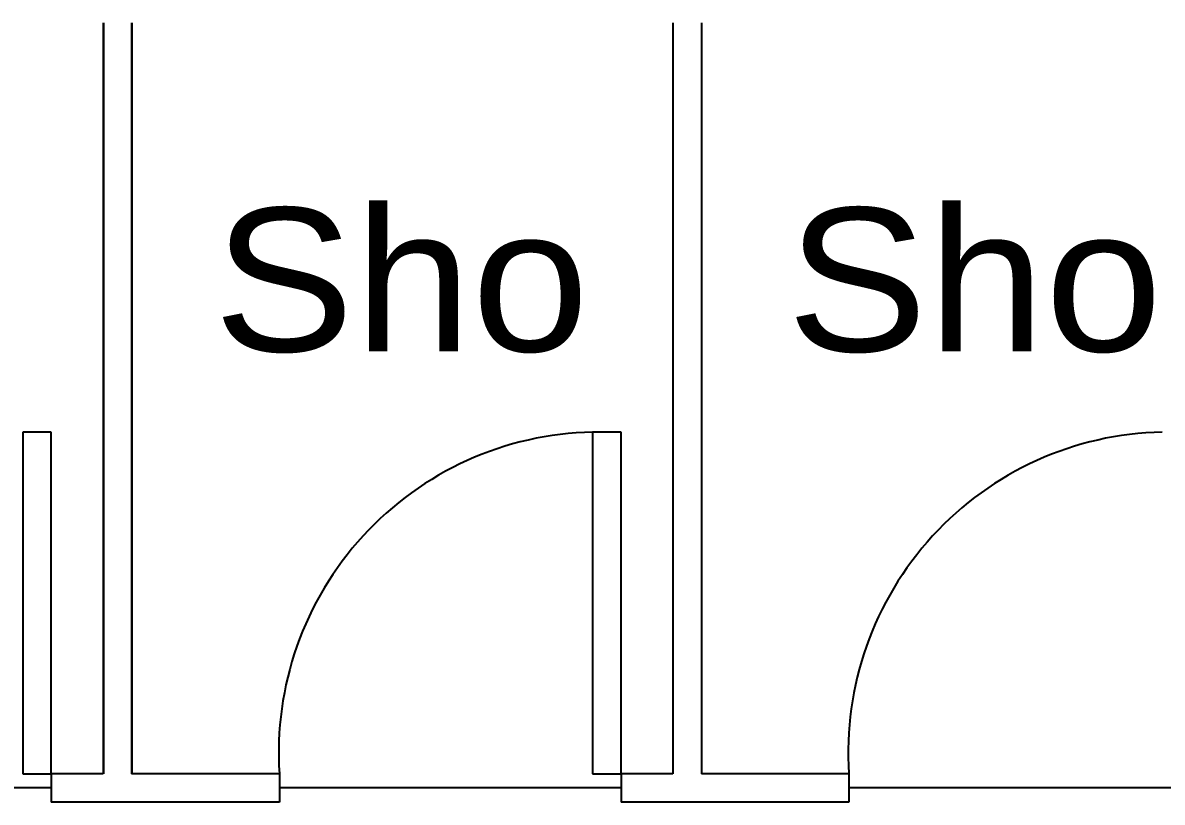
# Model space of a CAD drawing. Header units: millimetres. Extents: x 2148 to 2681, y 758 to 986.
# Drawn here: x 2290.727 to 2292.727, y 873.64 to 875.009 of the extents above; entities that cross this region are included whole.
import ezdxf

# ---------------------------------------------------------------- set-up
doc = ezdxf.new("R2010")
doc.units = ezdxf.units.MM
for name, color, linetype in [('DR', 7, 'Continuous'), ('FIXTURE', 1, 'Continuous'), ('HATCH', 8, 'Continuous')]:
    doc.layers.add(name, color=color, linetype=linetype)
doc.styles.add('MMTX$0$ESMX$0$X-OPTA1D', font='x-opta1d')

msp = doc.modelspace()

# ---------------------------------------------------------------- linework, layer by layer
at = {"layer": 'DR', "ltscale": 10}
for p, q in [((2290.8677842, 875.0090372, 0), (2290.8677842, 873.6903117, 0)), ((2290.868361, 875.0090372, 0), (2290.868361, 873.6903117, 0)), ((2290.868361, 875.0090372, 0), (2290.868361, 873.6903117, 0)), ((2290.9177842, 875.0090372, 0), (2290.9177842, 873.6903117, 0)), ((2290.918361, 875.0090372, 0), (2290.918361, 873.6903117, 0)), ((2290.918361, 875.0090372, 0), (2290.918361, 873.6903117, 0)), ((2291.868361, 875.0090372, 0), (2291.868361, 873.6903117, 0)), ((2291.918361, 875.0090372, 0), (2291.918361, 873.6903117, 0)), ((2290.7767955, 874.2903117, 0), (2290.7267955, 874.2903117, 0)), ((2290.7267955, 874.2903117, 0), (2290.7267955, 873.6903117, 0)), ((2290.7767955, 873.6903117, 0), (2290.7767955, 874.2903117, 0)), ((2291.7773723, 874.2903117, 0), (2291.7273723, 874.2903117, 0)), ((2291.7273723, 874.2903117, 0), (2291.7273723, 873.6903117, 0)), ((2291.7773723, 873.6903117, 0), (2291.7773723, 874.2903117, 0)), ((2290.7267955, 873.6903117, 0), (2290.7767955, 873.6903117, 0)), ((2290.8677842, 873.6903117, 0), (2290.7767955, 873.6903117, 0)), ((2290.7767955, 873.6903117, 0), (2290.7767955, 873.6403117, 0)), ((2291.1773723, 873.6903117, 0), (2290.9177842, 873.6903117, 0)), ((2291.1773723, 873.6903117, 0), (2290.918361, 873.6903117, 0)), ((2291.1773723, 873.6903117, 0), (2290.918361, 873.6903117, 0)), ((2291.1773723, 873.6903117, 0), (2291.1773723, 873.6403117, 0)), ((2291.1773723, 873.6903117, 0), (2291.1773723, 873.6403117, 0)), ((2291.1773723, 873.6903117, 0), (2291.1773723, 873.6403117, 0)), ((2291.7273723, 873.6903117, 0), (2291.7773723, 873.6903117, 0)), ((2291.868361, 873.6903117, 0), (2291.7773723, 873.6903117, 0)), ((2291.7773723, 873.6903117, 0), (2291.7773723, 873.6403117, 0)), ((2292.1773723, 873.6903117, 0), (2291.918361, 873.6903117, 0)), ((2292.1773723, 873.6903117, 0), (2292.1773723, 873.6403117, 0)), ((2291.1773723, 873.6403117, 0), (2290.7767955, 873.6403117, 0)), ((2292.1773723, 873.6403117, 0), (2291.7773723, 873.6403117, 0))]:
    msp.add_line(p, q, dxfattribs=at)
at = {"layer": 'FIXTURE'}
for p, q in [((2290.7767955, 873.6653117, 0), (2290.1767955, 873.6653117, 0)), ((2291.7773723, 873.6653117, 0), (2291.1773723, 873.6653117, 0)), ((2292.7773723, 873.6653117, 0), (2292.1773723, 873.6653117, 0))]:
    msp.add_line(p, q, dxfattribs=at)
at = {"layer": 'HATCH', "linetype": 'ByBlock', "ltscale": 0.5}
for centre in [(2291.739221, 873.727367, 0), (2292.739221, 873.727367, 0)]:
    msp.add_arc(centre, 0.5630694, 91.2057719, 183.773334, dxfattribs=at)

# ---------------------------------------------------------------- texts
at = {"color": 2, "style": 'MMTX$0$ESMX$0$X-OPTA1D', "text_generation_flag": 6, "width": 1.1}
for p in [(2291.0614323, 874.4319231, 0), (2292.0680933, 874.4319231, 0)]:
    msp.add_text('Sho', height=0.252, rotation=180, dxfattribs=at).set_placement(p)

doc.saveas('drawing.dxf')
